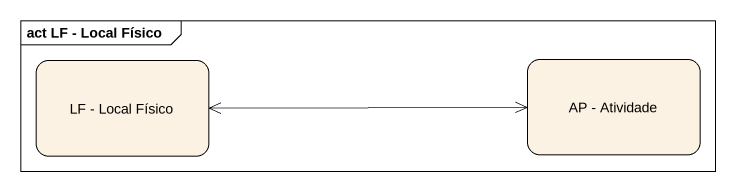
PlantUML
@startuml
mainframe act LF - Local Físico
hide empty description
state "LF - Local Físico" as LF_Local_Físico
state "AP - Atividade" as AP_Atividade
LF_Local_Físico -right-> AP_Atividade
AP_Atividade -left-> LF_Local_Físico
@enduml
